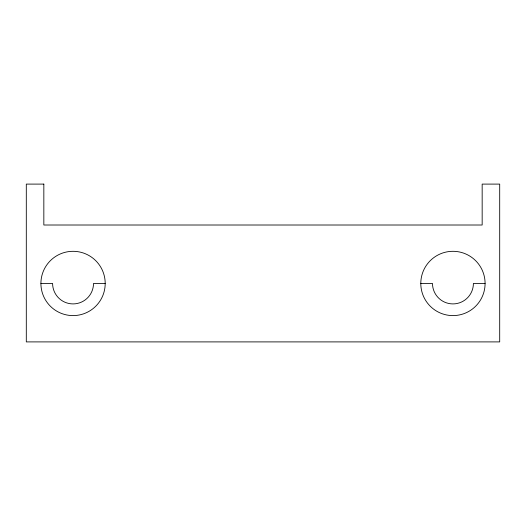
<?xml version="1.0" encoding="UTF-8"?>
<svg xmlns="http://www.w3.org/2000/svg" width="526" height="526" viewBox="0 0 526 526"><rect width="100%" height="100%" fill="white"/><g stroke="black" fill="none" stroke-linecap="round" stroke-linejoin="round"><path stroke-width="0.79" d="M40.91 283.455L52.6 283.455A20.455 20.455 0 0 0 73.055 303.91A20.455 20.455 0 0 0 93.51 283.455L105.2 283.455A32.145 32.145 0 0 0 56.986 255.616A32.145 32.145 0 0 0 56.986 311.293A32.145 32.145 0 0 0 105.2 283.455M420.8 283.455L432.49 283.455A20.455 20.455 0 0 0 452.945 303.91A20.455 20.455 0 0 0 473.4 283.455L485.09 283.455A32.145 32.145 0 0 1 436.869 311.293A32.145 32.145 0 0 1 436.869 255.616A32.145 32.145 0 0 1 485.09 283.455M43.836 184.1L26.3 184.1L26.3 341.9L499.7 341.9L499.7 184.1L482.164 184.1L482.164 225.01L43.836 225.01L43.836 184.1"/></g></svg>
